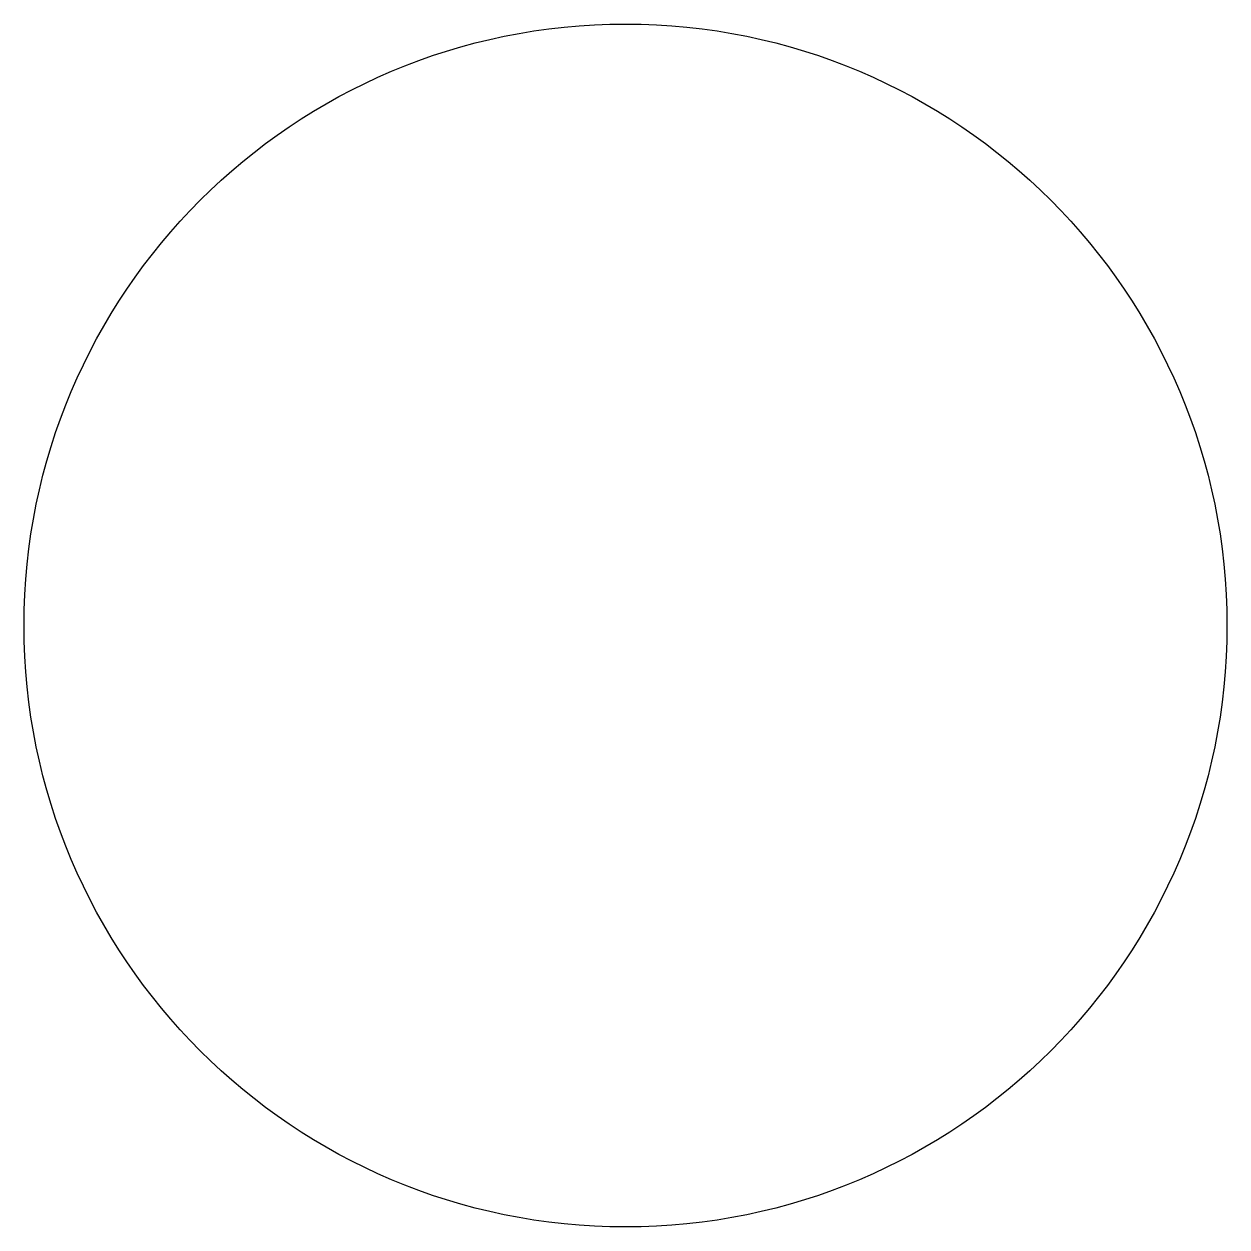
# Model space of a CAD drawing. Header units: millimetres. Extents: x 891.5 to 898.5, y 572.25 to 579.25.
import ezdxf

# ---------------------------------------------------------------- set-up
doc = ezdxf.new("R2010")
doc.units = ezdxf.units.MM
doc.layers.add('Layer_0', color=7, linetype='CONTINUOUS')

msp = doc.modelspace()

# ---------------------------------------------------------------- linework, layer by layer
at = {"layer": 'Layer_0', "color": 7, "linetype": 'Continuous'}
msp.add_circle((895, 575.75), 3.5, dxfattribs=at)

doc.saveas('drawing.dxf')
